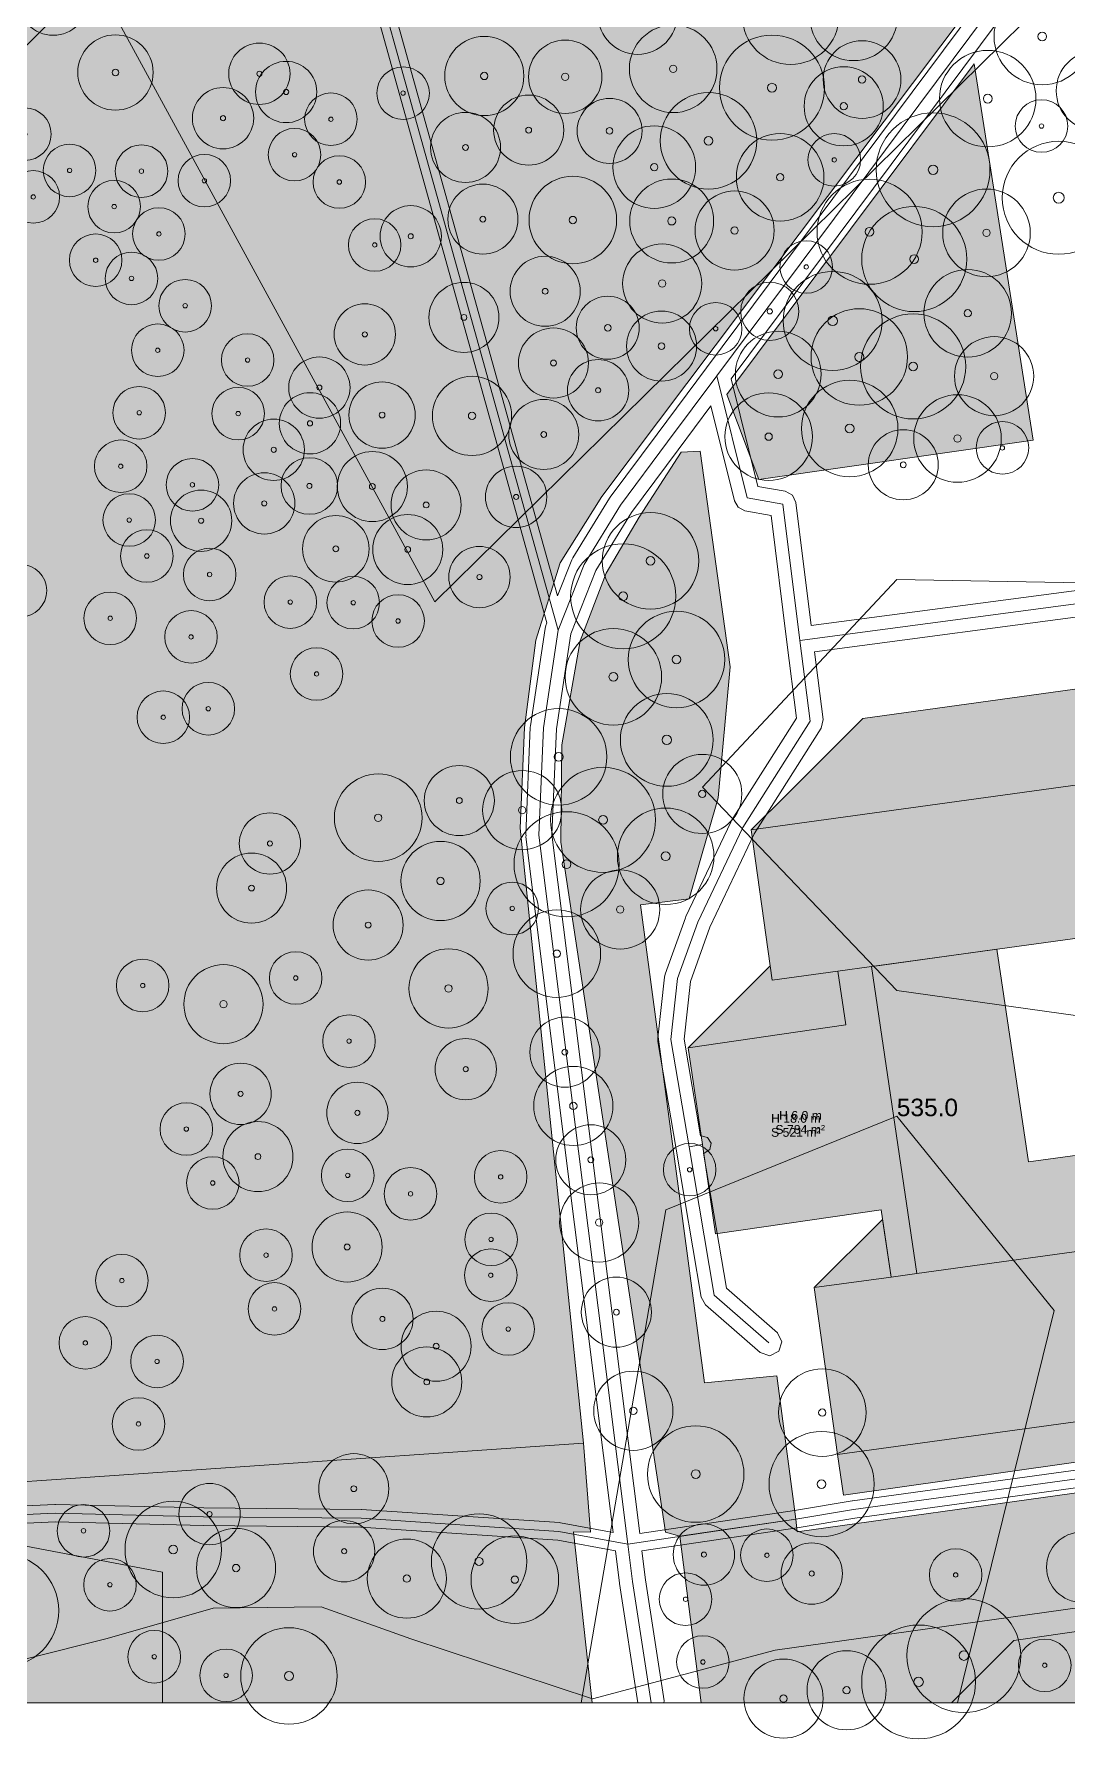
# Model space of a CAD drawing. Header units: metres. Extents: x -4 to 1086, y -7 to 929.
# Drawn here: x 231.2 to 349.2, y -4.1 to 190.6 of the extents above; entities that cross this region are included whole.
import ezdxf

# ---------------------------------------------------------------- set-up
doc = ezdxf.new("R2010")
doc.units = ezdxf.units.M
doc.header["$MEASUREMENT"] = 0
for name, color, linetype, lineweight, true_color in [('TPX_BUILDING_AREAS_TEXT', 7, 'CONTINUOUS', 0, 0x000000), ('TPX_BUILDING_HEIGHTS_TEXT', 7, 'CONTINUOUS', 0, 0x000000), ('TPX_BUILDINGS', 7, 'CONTINUOUS', 0, 0x000000), ('TPX_BUILDINGS_HATCH', 7, 'CONTINUOUS', 0, 0xf0f0f0), ('TPX_BUILDINGS_SHADOWS_HATCH', 7, 'CONTINUOUS', 0, 0x000000), ('TPX_BUILDINGS_SHADOWS_OUTLINES', 7, 'CONTINUOUS', 0, 0x000000), ('TPX_CONTOUR_LINES_5M', 7, 'CONTINUOUS', 0, 0x969696), ('TPX_CONTOUR_LINES_5M_TEXT', 7, 'CONTINUOUS', 0, 0x000000), ('TPX_FRAME_PROJECT', 7, 'CONTINUOUS', 0, 0x000000), ('TPX_ROADS_AXES', 7, 'CONTINUOUS', 0, 0x323232), ('TPX_ROADS_CONTOURS', 7, 'CONTINUOUS', 0, 0x646464), ('TPX_VEGETATION_GREEN_SPACES', 7, 'CONTINUOUS', 0, 0x58ba48), ('TPX_VEGETATION_GREEN_SPACES_HATCH', 7, 'CONTINUOUS', 0, 0x58ba48), ('TPX_VEGETATION_TREES_INDIVIDUAL', 7, 'CONTINUOUS', 0, 0x136734), ('TPX_WATERWAYS', 7, 'CONTINUOUS', 0, 0x7aafdf)]:
    doc.layers.add(name, color=color, linetype=linetype, lineweight=lineweight, true_color=true_color)
doc.styles.add('TPX_TEXTE', font='arial.ttf')

# ---------------------------------------------------------------- blocks, each defined once
blk = doc.blocks.new('TREETR004_CR047')
at = {"layer": 'TPX_VEGETATION_TREES_INDIVIDUAL'}
for radius in [4.72, 0.417]:
    blk.add_circle((0, 0, 0.04), radius, dxfattribs=at)
blk = doc.blocks.new('TREETR003_CR035')
at = {"layer": 'TPX_VEGETATION_TREES_INDIVIDUAL'}
for radius in [3.5, 0.292]:
    blk.add_circle((0, 0, 0.04), radius, dxfattribs=at)
blk = doc.blocks.new('TREETR005_CR054')
at = {"layer": 'TPX_VEGETATION_TREES_INDIVIDUAL'}
for radius in [5.44, 0.458]:
    blk.add_circle((0, 0, 0.04), radius, dxfattribs=at)
blk = doc.blocks.new('TREETR003_CR030')
at = {"layer": 'TPX_VEGETATION_TREES_INDIVIDUAL'}
for radius in [3, 0.25]:
    blk.add_circle((0, 0, 0.04), radius, dxfattribs=at)
blk = doc.blocks.new('TREETR005_CR055')
at = {"layer": 'TPX_VEGETATION_TREES_INDIVIDUAL'}
for radius in [5.51, 0.5]:
    blk.add_circle((0, 0, 0.04), radius, dxfattribs=at)
blk = doc.blocks.new('TREETR004_CR044')
at = {"layer": 'TPX_VEGETATION_TREES_INDIVIDUAL'}
for radius in [4.44, 0.417]:
    blk.add_circle((0, 0, 0.04), radius, dxfattribs=at)
blk = doc.blocks.new('TREETR004_CR043')
at = {"layer": 'TPX_VEGETATION_TREES_INDIVIDUAL'}
for radius in [4.3, 0.375]:
    blk.add_circle((0, 0, 0.04), radius, dxfattribs=at)
blk = doc.blocks.new('TREETR005_CR057')
at = {"layer": 'TPX_VEGETATION_TREES_INDIVIDUAL'}
for radius in [5.65, 0.542]:
    blk.add_circle((0, 0, 0.04), radius, dxfattribs=at)
blk = doc.blocks.new('TREETR003_CR033')
at = {"layer": 'TPX_VEGETATION_TREES_INDIVIDUAL'}
for radius in [3.32, 0.292]:
    blk.add_circle((0, 0, 0.04), radius, dxfattribs=at)
blk = doc.blocks.new('TREETR006_CR065')
at = {"layer": 'TPX_VEGETATION_TREES_INDIVIDUAL'}
for radius in [6.45, 0.625]:
    blk.add_circle((0, 0, 0.04), radius, dxfattribs=at)
blk = doc.blocks.new('TREETR004_CR036')
at = {"layer": 'TPX_VEGETATION_TREES_INDIVIDUAL'}
for radius in [3.6, 0.375]:
    blk.add_circle((0, 0, 0.04), radius, dxfattribs=at)
blk = doc.blocks.new('TREETR003_CR038')
at = {"layer": 'TPX_VEGETATION_TREES_INDIVIDUAL'}
for radius in [3.79, 0.333]:
    blk.add_circle((0, 0, 0.04), radius, dxfattribs=at)
blk = doc.blocks.new('TREETR004_CR037')
at = {"layer": 'TPX_VEGETATION_TREES_INDIVIDUAL'}
for radius in [3.71, 0.375]:
    blk.add_circle((0, 0, 0.04), radius, dxfattribs=at)
blk = doc.blocks.new('TREETR003_CR040')
at = {"layer": 'TPX_VEGETATION_TREES_INDIVIDUAL'}
for radius in [4, 0.333]:
    blk.add_circle((0, 0, 0.04), radius, dxfattribs=at)
blk = doc.blocks.new('TREETR004_CR050')
at = {"layer": 'TPX_VEGETATION_TREES_INDIVIDUAL'}
for radius in [5, 0.417]:
    blk.add_circle((0, 0, 0.04), radius, dxfattribs=at)
blk = doc.blocks.new('TREETR005_CR053')
at = {"layer": 'TPX_VEGETATION_TREES_INDIVIDUAL'}
for radius in [5.3, 0.542]:
    blk.add_circle((0, 0, 0.04), radius, dxfattribs=at)
blk = doc.blocks.new('TREETR004_CR042')
at = {"layer": 'TPX_VEGETATION_TREES_INDIVIDUAL'}
for radius in [4.19, 0.417]:
    blk.add_circle((0, 0, 0.04), radius, dxfattribs=at)
blk = doc.blocks.new('TREETR004_CR040')
at = {"layer": 'TPX_VEGETATION_TREES_INDIVIDUAL'}
for radius in [4, 0.375]:
    blk.add_circle((0, 0, 0.04), radius, dxfattribs=at)
blk = doc.blocks.new('TREETR003_CR032')
at = {"layer": 'TPX_VEGETATION_TREES_INDIVIDUAL'}
for radius in [3.23, 0.292]:
    blk.add_circle((0, 0, 0.04), radius, dxfattribs=at)
blk = doc.blocks.new('TREETR005_CR048')
at = {"layer": 'TPX_VEGETATION_TREES_INDIVIDUAL'}
for radius in [4.79, 0.458]:
    blk.add_circle((0, 0, 0.04), radius, dxfattribs=at)
blk = doc.blocks.new('TREETR004_CR045')
at = {"layer": 'TPX_VEGETATION_TREES_INDIVIDUAL'}
for radius in [4.52, 0.417]:
    blk.add_circle((0, 0, 0.04), radius, dxfattribs=at)
blk = doc.blocks.new('TREETR005_CR060')
at = {"layer": 'TPX_VEGETATION_TREES_INDIVIDUAL'}
for radius in [6, 0.5]:
    blk.add_circle((0, 0, 0.04), radius, dxfattribs=at)
blk = doc.blocks.new('TREETR005_CR049')
at = {"layer": 'TPX_VEGETATION_TREES_INDIVIDUAL'}
for radius in [4.89, 0.5]:
    blk.add_circle((0, 0, 0.04), radius, dxfattribs=at)
blk = doc.blocks.new('TREETR005_CR065')
at = {"layer": 'TPX_VEGETATION_TREES_INDIVIDUAL'}
for radius in [6.5, 0.542]:
    blk.add_circle((0, 0, 0.04), radius, dxfattribs=at)

msp = doc.modelspace()

# ---------------------------------------------------------------- hatches: boundary and pattern name
at = {"layer": 'TPX_BUILDINGS_HATCH'}
h = msp.add_hatch(color=256, dxfattribs=at)
h.paths.add_polyline_path([(375.2, 108.27), (313.06, 99.71), (315.45, 82.53), (322.95, 83.56), (326.8, 84.09), (376.83, 90.99), (377.63, 84.97), (359.6, 82.59), (362.5, 60.9), (380.98, 63.34), (381.96, 55.94), (331.96, 49.05), (329.01, 48.63), (320.25, 47.43), (322.91, 28.36), (376.4, 35.72), (396.05, 38.44), (447.52, 45.52), (444.08, 70.29), (441.78, 86.83), (437.58, 116.86), (428.84, 115.66), (424.34, 115.04), (378.3, 108.69), (373.14, 143.67), (369.1, 143.12), (369.89, 137.76), (351.92, 135.14), (353.28, 125.93), (355.08, 113.76), (373.99, 116.51), (375.2, 108.27)])
h.paths.add_polyline_path([(379.96, 91.42), (428.03, 98.05), (428.98, 91.19), (431.87, 70.55), (432.92, 62.97), (384.58, 56.3), (383.6, 63.64), (386.6, 64.03), (383.68, 85.87), (380.75, 85.48), (379.96, 91.42)], flags=16)
for points in [[(375.2, 108.27), (313.06, 99.71), (315.45, 82.53), (322.95, 83.56), (326.8, 84.09), (376.83, 90.99), (379.96, 91.42), (428.03, 98.05), (428.98, 91.19), (431.87, 70.55), (432.92, 62.97), (384.58, 56.3), (381.96, 55.94), (331.96, 49.05), (329.01, 48.63), (320.25, 47.43), (322.91, 28.36), (376.4, 35.72), (396.05, 38.44), (447.52, 45.52), (444.08, 70.29), (441.78, 86.83), (437.58, 116.86), (428.84, 115.66), (424.34, 115.04), (378.3, 108.69), (375.2, 108.27)], [(323.85, 77.44), (305.86, 74.83), (307.49, 63.77), (308.98, 53.58), (327.89, 56.33), (329.01, 48.63), (331.96, 49.05), (326.8, 84.09), (322.95, 83.56), (323.85, 77.44)], [(323.85, 77.44), (305.86, 74.83), (307.49, 63.77), (308.98, 53.58), (327.89, 56.33), (329.01, 48.63), (331.96, 49.05), (326.8, 84.09), (322.95, 83.56), (323.85, 77.44)]]:
    msp.add_hatch(color=256, dxfattribs=at).paths.add_polyline_path(points)
at = {"layer": 'TPX_BUILDINGS_SHADOWS_HATCH'}
for points in [[(317.3, 103.95), (313.06, 99.71), (375.2, 108.27), (373.99, 116.51), (355.08, 113.76), (354.68, 116.42), (325.79, 112.43), (317.3, 103.95)], [(327.72, 84.22), (326.8, 84.09), (331.96, 49.05), (381.96, 55.94), (380.98, 63.34), (362.5, 60.9), (362.06, 64.17), (344.69, 61.78), (341.11, 86.07), (327.72, 84.22)], [(315.22, 84.18), (305.86, 74.83), (323.85, 77.44), (322.95, 83.56), (315.45, 82.53), (315.22, 84.18)], [(328.05, 55.23), (320.25, 47.43), (329.01, 48.63), (328.05, 55.23)], [(343.02, 7.12), (335.9, 0), (369.39, 0), (417.82, 6.95), (418.85, 0), (433.48, 0), (430.55, 19.68), (343.02, 7.12)]]:
    msp.add_hatch(color=256, dxfattribs=at).paths.add_polyline_path(points)
at = {"layer": 'TPX_VEGETATION_GREEN_SPACES_HATCH'}
h = msp.add_hatch(color=256, dxfattribs=at)
h.paths.add_polyline_path([(33.89, 10.91), (33.34, 3.55), (34.02, 0), (49.48, 0), (50.03, 0.4), (61.23, 7.98), (74.56, 11.59), (91.82, 48.46), (104.25, 65.93), (115.27, 64.79), (115.67, 53.43), (105.24, 37.05), (117.06, 11.13), (120.79, 7.07), (126.58, 5.03), (136.67, 7.75), (149.86, 12.48), (167.92, 20.99), (293.88, 29.68), (286.66, 99.9), (287.17, 111.39), (288.47, 121.36), (291.24, 130.22), (295.99, 137.79), (386.21, 257.79), (392.54, 261.86), (356.25, 287.93), (337.35, 301.35), (318.81, 309.95), (299.24, 314.53), (275.88, 315.77), (263.65, 313.74), (231.38, 308.56), (206.68, 308.84), (189.75, 310.81), (180.38, 307.75), (166.44, 313.86), (159.79, 317.5), (102.89, 174.98), (64.45, 80.17), (55.82, 59.81), (54.46, 54.17), (47.94, 38.05), (40.51, 23.37), (39.78, 21.99), (33.89, 10.91)])
h.paths.add_polyline_path([(119.97, 109.17), (150.84, 166.78), (166.05, 173.79), (168.46, 183.48), (160.33, 193.26), (169.58, 194.2), (176.09, 203.58), (172.06, 212.31), (165.39, 212.12), (153.63, 217.34), (157.01, 222.16), (155.34, 235.47), (162.59, 241.53), (167.79, 249.14), (170.21, 260.1), (178.28, 272.04), (187.93, 286.76), (192.8, 286.21), (210.54, 288.33), (216.56, 273.71), (209.3, 266.12), (215.64, 258.13), (220.43, 248.38), (211.41, 245.91), (209.58, 242.86), (210.83, 237.74), (218.19, 229.76), (227.83, 216.63), (220.39, 218.23), (208.83, 217.58), (203.72, 219.93), (208.41, 227.29), (200.23, 230.95), (187.36, 227.24), (188.84, 220.33), (193.85, 208.01), (189.95, 202.68), (196.83, 198.02), (201.56, 181.62), (205.76, 164.72), (193.1, 156.92), (197.31, 167.87), (192.77, 175.07), (184.82, 177.44), (177.68, 182.36), (171.46, 176.04), (170.86, 166.84), (154.74, 120.07), (130.16, 92.27), (122.46, 83.55), (119.97, 109.17)], flags=16)
for points in [[(338.49, 187.17), (310.28, 149.42), (313.91, 139.7), (345.24, 144.22), (338.49, 187.17)], [(291.44, 109.41), (291.32, 98.31), (303.28, 19.5), (304.9, 19.04), (318.14, 20.99), (315.99, 37.35), (307.71, 36.55), (300.4, 91.13), (305.97, 91.82), (309.27, 103.37), (310.63, 118.31), (307.21, 142.95), (305.05, 142.83), (300.26, 135.43), (296.48, 129.02), (293.52, 121.31), (291.44, 109.41)], [(318.14, 20.99), (304.9, 19.04), (307.32, 0), (369.39, 0), (417.82, 6.95), (425.09, 4.29), (428.6, 4.83), (429.32, 0), (460.71, 0), (457.62, 23.04), (458.31, 27.98), (458.63, 31.23), (458.17, 33.89), (455.65, 38.98), (451.14, 37.26), (381.53, 28.36), (318.29, 19.56), (318.14, 20.99)], [(376.4, 35.72), (322.91, 28.36), (323.57, 23.72), (373.98, 30.9), (375.63, 31.94), (376.65, 33.57), (376.4, 35.72)], [(150.14, 2.43), (147.17, 0), (294.89, 0), (292.75, 19.54), (294.68, 19.49), (293.88, 29.68), (167.92, 20.99), (149.86, 12.48), (150.14, 2.43)]]:
    msp.add_hatch(color=256, dxfattribs=at).paths.add_polyline_path(points)

# ---------------------------------------------------------------- linework, layer by layer
at = {"layer": 'TPX_BUILDINGS', "elevation": 0.04}
for points in [[(375.2, 108.27), (313.06, 99.71), (315.45, 82.53), (322.95, 83.56), (326.8, 84.09), (376.83, 90.99)], [(375.2, 108.27), (313.06, 99.71), (315.45, 82.53), (322.95, 83.56), (326.8, 84.09), (376.83, 90.99)], [(381.96, 55.94), (331.96, 49.05), (329.01, 48.63), (320.25, 47.43), (322.91, 28.36), (376.4, 35.72)], [(381.96, 55.94), (331.96, 49.05), (329.01, 48.63), (320.25, 47.43), (322.91, 28.36), (376.4, 35.72)]]:
    msp.add_lwpolyline(points, dxfattribs=at)
msp.add_lwpolyline([(323.85, 77.44), (305.86, 74.83), (307.49, 63.77), (308.98, 53.58), (327.89, 56.33), (329.01, 48.63), (331.96, 49.05), (326.8, 84.09), (322.95, 83.56)], close=True, dxfattribs=at)
msp.add_lwpolyline([(323.85, 77.44), (305.86, 74.83), (307.49, 63.77), (308.98, 53.58), (327.89, 56.33), (329.01, 48.63), (331.96, 49.05), (326.8, 84.09), (322.95, 83.56)], close=True, dxfattribs=at)
at = {"layer": 'TPX_BUILDINGS_SHADOWS_OUTLINES', "elevation": 0.04}
for points in [[(317.3, 103.95), (313.06, 99.71), (375.2, 108.27), (373.99, 116.51), (355.08, 113.76), (354.68, 116.42), (325.79, 112.43)], [(327.72, 84.22), (326.8, 84.09), (331.96, 49.05), (381.96, 55.94), (380.98, 63.34), (362.5, 60.9), (362.06, 64.17), (344.69, 61.78), (341.11, 86.07)], [(315.22, 84.18), (305.86, 74.83), (323.85, 77.44), (322.95, 83.56), (315.45, 82.53)], [(328.05, 55.23), (320.25, 47.43), (329.01, 48.63)], [(343.02, 7.12), (335.9, 0), (369.39, 0), (417.82, 6.95), (418.85, 0), (433.48, 0), (430.55, 19.68)]]:
    msp.add_lwpolyline(points, close=True, dxfattribs=at)
at = {"layer": 'TPX_CONTOUR_LINES_5M', "elevation": 0.05}
for points in [[(570.36, 433.33), (604.29, 343.67), (595.77, 313.79), (567.03, 302.97), (540.65, 260.84), (514.28, 276.24), (437.57, 283.9), (276.92, 125.76), (239.56, 194.25), (224.17, 208.34), (197.8, 206.92), (181.13, 254.02), (145.05, 275.59), (110.53, 224.13), (171.43, 200.39), (197.8, 168.04), (197.8, 139.28), (171.43, 134.47), (145.05, 158.29), (109.11, 104.6), (107.72, 44.83), (92.31, 30.8), (39.56, 22), (0, 29)], [(329.67, 128.3), (307.5, 104.6), (329.67, 81.38), (356.04, 77.68), (408.79, 18.41), (446.25, 44.83), (455.98, 74.71), (435.16, 89.66), (382.41, 127.33), (329.67, 128.3)], [(336.61, 0), (347.62, 44.83), (329.67, 67.01), (303.29, 56.3), (293.64, 0)], [(245.82, 0), (245.82, 14.94), (197.8, 24.06), (169.18, 14.94), (169.18, 0)]]:
    msp.add_lwpolyline(points, dxfattribs=at)
at = {"layer": 'TPX_FRAME_PROJECT', "elevation": 0}
msp.add_lwpolyline([(0, 0), (1081.31, 0), (1081.31, 926.42), (0, 926.42)], close=True, dxfattribs=at)
at = {"layer": 'TPX_ROADS_AXES', "elevation": 0.03}
for points in [[(288.8, 99.11), (289.32, 111.37), (291, 122.5), (293.97, 130), (298.13, 136.8), (303.5, 144.01), (309.14, 151.56), (338, 190.26), (371.88, 235.68), (387.36, 256.22), (392.54, 261.86)], [(253.13, 258.29), (291, 122.5)], [(309.14, 151.56), (312.59, 137.63), (316.66, 136.89), (318.61, 121.35), (319.77, 112.11), (312.08, 99.96), (306.96, 89.16), (304.64, 82.72), (303.88, 75.78)], [(353.28, 125.93), (318.61, 121.35)], [(301.64, 0), (299.5, 13.86), (298.96, 18.13), (288.8, 99.11)], [(303.88, 75.78), (305.96, 63.51), (308.82, 46.58), (315.06, 41.14)], [(307.49, 63.77), (305.96, 63.51)], [(298.96, 18.13), (318.14, 20.99), (324.74, 22.11), (400.65, 32.54), (457.38, 41.41)], [(133.85, 38.28), (136.35, 32.04), (150.41, 27.4), (158.36, 22.15), (164.47, 16.22), (187.36, 20.33), (196.6, 19.99), (233.59, 21.68), (250.53, 21.27), (268.5, 21.09), (291.08, 19.6), (298.96, 18.13)]]:
    msp.add_lwpolyline(points, dxfattribs=at)
at = {"layer": 'TPX_ROADS_CONTOURS', "elevation": 0.03}
msp.add_lwpolyline([(241.32, 283.47), (249.09, 292.94), (254.78, 298.99), (254.87, 299.11), (257.22, 302.53), (287.01, 305.08), (299.88, 304.24), (314.18, 301.54), (343.24, 287.66), (385.55, 256.32), (370.68, 236.57), (336.8, 191.15), (307.93, 152.46), (302.3, 144.91), (296.93, 137.7), (296.85, 137.59), (292.69, 130.79), (292.57, 130.56), (290.94, 126.43), (254.1, 258.56), (254.04, 258.72), (249.05, 269.42), (247.08, 276.51), (246.88, 276.89)], close=True, dxfattribs=at)
for points in [[(256.06, 244.09), (289.73, 123.35), (289.61, 123.05), (289.52, 122.72), (287.84, 111.6), (287.82, 111.44), (287.3, 99.17), (287.35, 99.05), (287.31, 98.92), (297.29, 19.46), (291.26, 20.59), (291.15, 20.6), (268.57, 22.09), (268.51, 22.09), (250.55, 22.27), (233.61, 22.68), (233.54, 22.68), (196.6, 20.99)], [(353.08, 127.42), (319.91, 123.03), (318.15, 137.08), (317.75, 137.92), (316.93, 138.37), (313.81, 138.93), (310.76, 151.23), (339.21, 189.36), (373.08, 234.78)], [(229.27, 188.3), (233.57, 192.5)], [(400.5, 33.53), (324.61, 23.1), (324.58, 23.09), (317.98, 21.98), (300.32, 19.34), (290.3, 99.17), (290.81, 111.23), (292.46, 122.1), (295.31, 129.33), (299.37, 135.96), (304.7, 143.12), (308.44, 148.13), (311.14, 137.27), (311.57, 136.54), (312.32, 136.15), (315.31, 135.61), (317.12, 121.16), (318.21, 112.46), (310.81, 100.76), (310.72, 100.6), (305.6, 89.8), (305.55, 89.67), (303.23, 83.23), (303.15, 82.88), (302.39, 75.94), (302.4, 75.53), (304.48, 63.26), (307.34, 46.33), (307.83, 45.45), (314.07, 40.01), (315.16, 39.65), (316.19, 40.16), (316.55, 41.24), (316.04, 42.27), (310.21, 47.36), (307.6, 62.77), (307.66, 62.78), (308.31, 63.19), (308.48, 63.94), (308.07, 64.59), (307.32, 64.76), (307.27, 64.75), (305.4, 75.82), (306.11, 82.38), (308.34, 88.58), (313.39, 99.24), (321.03, 111.31), (321.25, 112.3), (320.28, 120.05), (353.48, 124.45)], [(196.65, 18.99), (233.6, 20.68), (250.52, 20.27), (268.47, 20.09), (290.96, 18.61), (297.55, 17.38), (298.01, 13.67), (298.02, 13.63), (300.12, 0), (303.07, 0), (303.12, 0.23), (300.98, 14.07), (300.57, 17.36), (318.29, 20.01), (324.89, 21.12), (400.79, 31.55)]]:
    msp.add_lwpolyline(points, dxfattribs=at)
at = {"layer": 'TPX_VEGETATION_GREEN_SPACES', "elevation": 0}
msp.add_lwpolyline([(167.92, 20.99), (293.88, 29.68), (286.66, 99.9), (287.17, 111.39), (288.47, 121.36), (291.24, 130.22), (295.99, 137.79), (386.21, 257.79), (392.54, 261.86), (356.25, 287.93), (337.35, 301.35), (318.81, 309.95), (299.24, 314.53), (275.88, 315.77), (263.65, 313.74), (231.38, 308.56), (206.68, 308.84)], dxfattribs=at)
for points in [[(338.49, 187.17), (310.28, 149.42), (313.91, 139.7), (345.24, 144.22)], [(291.44, 109.41), (291.32, 98.31), (303.28, 19.5), (304.9, 19.04), (318.14, 20.99), (315.99, 37.35), (307.71, 36.55), (300.4, 91.13), (305.97, 91.82), (309.27, 103.37), (310.63, 118.31), (307.21, 142.95), (305.05, 142.83), (300.26, 135.43), (296.48, 129.02), (293.52, 121.31)], [(318.14, 20.99), (304.9, 19.04), (307.32, 0), (369.39, 0), (417.82, 6.95), (425.09, 4.29), (428.6, 4.83), (429.32, 0), (460.71, 0), (457.62, 23.04), (458.31, 27.98), (458.63, 31.23), (458.17, 33.89), (455.65, 38.98), (451.14, 37.26), (381.53, 28.36), (318.29, 19.56)], [(376.4, 35.72), (322.91, 28.36), (323.57, 23.72), (373.98, 30.9), (375.63, 31.94), (376.65, 33.57)], [(150.14, 2.43), (147.17, 0), (294.89, 0), (292.75, 19.54), (294.68, 19.49), (293.88, 29.68), (167.92, 20.99), (149.86, 12.48)]]:
    msp.add_lwpolyline(points, close=True, dxfattribs=at)
at = {"layer": 'TPX_WATERWAYS', "elevation": 0.01}
msp.add_lwpolyline([(220.99, 2.71), (239.52, 7.38), (251.62, 10.84), (263.95, 10.98), (274.18, 7.31), (294.91, 0.46), (315.78, 6.03), (356.28, 11.71), (377.36, 14.32), (392.53, 15.96), (399.49, 19.73), (411.08, 22.93), (429.56, 22.76), (438.76, 17.3), (441.77, 9.61), (442.7, 0.15), (442.72, 0)], dxfattribs=at)

# ---------------------------------------------------------------- block references
at = {"layer": 'TPX_VEGETATION_TREES_INDIVIDUAL'}
for name, p in [('TREETR003_CR040', (233.35, 194.45, 0.04)), ('TREETR004_CR045', (300.09, 192.79, 0.04)), ('TREETR005_CR055', (317.55, 192.62, 0.04)), ('TREETR004_CR050', (324.74, 192.55, 0.04)), ('TREETR005_CR055', (346.28, 190.3, 0.04)), ('TREETR004_CR050', (304.14, 186.62, 0.04)), ('TREETR004_CR043', (240.46, 186.2, 0.04)), ('TREETR003_CR035', (256.89, 186.05, 0.04)), ('TREETR004_CR045', (282.57, 185.8, 0.04)), ('TREETR004_CR042', (291.81, 185.71, 0.04)), ('TREETR005_CR060', (315.42, 184.46, 0.04)), ('TREETR004_CR044', (325.7, 185.39, 0.04)), ('TREETR003_CR035', (259.95, 183.97, 0.04)), ('TREETR005_CR055', (340.05, 183.21, 0.04)), ('TREETR004_CR045', (352.39, 184.11, 0.04)), ('TREETR003_CR030', (273.3, 183.84, 0.04)), ('TREETR004_CR045', (323.61, 182.34, 0.04)), ('TREETR003_CR035', (252.74, 180.98, 0.04)), ('TREETR003_CR030', (265.06, 180.86, 0.04)), ('TREETR003_CR040', (287.64, 179.62, 0.04)), ('TREETR004_CR037', (296.88, 179.53, 0.04)), ('TREETR005_CR055', (308.17, 178.4, 0.04)), ('TREETR003_CR030', (346.19, 180.08, 0.04)), ('TREETR003_CR030', (230.12, 179.15, 0.04)), ('TREETR003_CR040', (280.43, 177.64, 0.04)), ('TREETR005_CR065', (333.81, 175.09, 0.04)), ('TREETR003_CR030', (260.91, 176.81, 0.04)), ('TREETR004_CR047', (301.98, 175.39, 0.04)), ('TREETR004_CR050', (316.35, 174.23, 0.04)), ('TREETR003_CR030', (322.53, 176.22, 0.04)), ('TREETR003_CR030', (235.22, 175.01, 0.04)), ('TREETR003_CR030', (243.43, 174.93, 0.04)), ('TREETR006_CR065', (348.16, 171.89, 0.04)), ('TREETR003_CR030', (250.61, 173.84, 0.04)), ('TREETR003_CR030', (266.02, 173.69, 0.04)), ('TREETR003_CR030', (231.08, 171.99, 0.04)), ('TREETR003_CR030', (240.31, 170.88, 0.04)), ('TREETR003_CR040', (282.41, 169.45, 0.04)), ('TREETR004_CR050', (292.68, 169.35, 0.04)), ('TREETR005_CR048', (303.97, 169.24, 0.04)), ('TREETR005_CR060', (326.56, 168.01, 0.04)), ('TREETR004_CR045', (311.15, 168.15, 0.04)), ('TREETR004_CR050', (339.91, 167.88, 0.04)), ('TREETR003_CR030', (245.42, 167.76, 0.04)), ('TREETR003_CR030', (270.06, 166.5, 0.04)), ('TREETR003_CR035', (274.17, 167.49, 0.04)), ('TREETR005_CR060', (331.66, 164.89, 0.04)), ('TREETR003_CR030', (238.2, 164.76, 0.04)), ('TREETR003_CR030', (242.29, 162.68, 0.04)), ('TREETR004_CR045', (302.88, 162.1, 0.04)), ('TREETR003_CR030', (319.33, 163.99, 0.04)), ('TREETR003_CR040', (289.52, 161.21, 0.04)), ('TREETR004_CR050', (337.77, 158.7, 0.04)), ('TREETR003_CR030', (248.42, 159.56, 0.04)), ('TREETR003_CR040', (280.25, 158.23, 0.04)), ('TREETR003_CR033', (315.17, 158.92, 0.04)), ('TREETR005_CR057', (322.35, 157.83, 0.04)), ('TREETR003_CR035', (268.93, 156.29, 0.04)), ('TREETR004_CR036', (296.67, 157.05, 0.04)), ('TREETR003_CR030', (308.99, 156.93, 0.04)), ('TREETR004_CR040', (302.81, 154.95, 0.04)), ('TREETR005_CR055', (325.39, 153.71, 0.04)), ('TREETR005_CR060', (331.54, 152.63, 0.04)), ('TREETR003_CR030', (245.29, 154.48, 0.04)), ('TREETR003_CR030', (255.55, 153.36, 0.04)), ('TREETR003_CR040', (290.47, 153.02, 0.04)), ('TREETR005_CR049', (316.13, 151.75, 0.04)), ('TREETR004_CR045', (340.78, 151.52, 0.04)), ('TREETR003_CR035', (263.74, 150.21, 0.04)), ('TREETR003_CR035', (295.57, 149.91, 0.04)), ('TREETR003_CR030', (243.17, 147.34, 0.04)), ('TREETR003_CR030', (254.47, 147.24, 0.04)), ('TREETR003_CR038', (270.9, 147.08, 0.04)), ('TREETR004_CR045', (281.17, 146.98, 0.04)), ('TREETR005_CR055', (324.29, 145.54, 0.04)), ('TREETR003_CR035', (262.67, 146.13, 0.04)), ('TREETR003_CR040', (289.36, 144.86, 0.04)), ('TREETR004_CR050', (315.04, 144.61, 0.04)), ('TREETR004_CR050', (336.6, 144.4, 0.04)), ('TREETR003_CR035', (258.53, 143.11, 0.04)), ('TREETR003_CR030', (341.73, 143.33, 0.04)), ('TREETR003_CR030', (241.06, 141.23, 0.04)), ('TREETR003_CR040', (330.41, 141.4, 0.04)), ('TREETR003_CR032', (262.6, 138.98, 0.04)), ('TREETR003_CR040', (269.79, 138.91, 0.04)), ('TREETR003_CR030', (249.25, 139.11, 0.04)), ('TREETR003_CR035', (257.45, 136.99, 0.04)), ('TREETR003_CR040', (275.93, 136.81, 0.04)), ('TREETR003_CR035', (286.21, 137.73, 0.04)), ('TREETR003_CR035', (250.24, 135.01, 0.04)), ('TREETR003_CR030', (242.03, 135.09, 0.04)), ('TREETR003_CR038', (265.62, 131.8, 0.04)), ('TREETR003_CR040', (273.83, 131.72, 0.04)), ('TREETR005_CR055', (301.55, 130.43, 0.04)), ('TREETR003_CR030', (244.04, 130.98, 0.04)), ('TREETR003_CR030', (251.21, 128.87, 0.04)), ('TREETR003_CR035', (282.02, 128.58, 0.04)), ('TREETR005_CR060', (298.43, 126.38, 0.04)), ('TREETR003_CR030', (229.62, 127.03, 0.04)), ('TREETR003_CR030', (260.42, 125.72, 0.04)), ('TREETR003_CR030', (267.61, 125.65, 0.04)), ('TREETR003_CR030', (239.86, 123.87, 0.04)), ('TREETR003_CR030', (272.73, 123.56, 0.04)), ('TREETR003_CR030', (249.09, 121.74, 0.04)), ('TREETR005_CR055', (304.52, 119.16, 0.04)), ('TREETR005_CR055', (297.31, 117.19, 0.04)), ('TREETR003_CR030', (263.42, 117.51, 0.04)), ('TREETR003_CR030', (245.92, 112.57, 0.04)), ('TREETR003_CR030', (251.06, 113.54, 0.04)), ('TREETR005_CR053', (303.41, 109.98, 0.04)), ('TREETR005_CR055', (291.06, 108.05, 0.04)), ('TREETR004_CR045', (307.46, 103.81, 0.04)), ('TREETR004_CR050', (270.46, 101.09, 0.04)), ('TREETR003_CR040', (279.72, 103.05, 0.04)), ('TREETR004_CR045', (286.9, 101.96, 0.04)), ('TREETR005_CR060', (296.13, 100.85, 0.04)), ('TREETR003_CR035', (258.1, 98.15, 0.04)), ('TREETR005_CR060', (291.97, 95.78, 0.04)), ('TREETR005_CR055', (303.28, 96.69, 0.04)), ('TREETR004_CR045', (277.58, 93.87, 0.04)), ('TREETR003_CR040', (256, 93.06, 0.04)), ('TREETR003_CR030', (285.76, 90.73, 0.04)), ('TREETR004_CR045', (298.09, 90.61, 0.04)), ('TREETR003_CR040', (269.31, 88.84, 0.04)), ('TREETR004_CR050', (290.85, 85.57, 0.04)), ('TREETR003_CR030', (261.04, 82.79, 0.04)), ('TREETR004_CR045', (278.49, 81.6, 0.04)), ('TREETR003_CR030', (243.57, 81.93, 0.04)), ('TREETR004_CR045', (252.79, 79.8, 0.04)), ('TREETR003_CR030', (267.13, 75.58, 0.04)), ('TREETR003_CR040', (291.77, 74.32, 0.04)), ('TREETR003_CR035', (280.45, 72.38, 0.04)), ('TREETR003_CR035', (254.75, 69.56, 0.04)), ('TREETR004_CR045', (292.74, 68.18, 0.04)), ('TREETR003_CR035', (268.08, 67.39, 0.04)), ('TREETR003_CR030', (248.55, 65.54, 0.04)), ('TREETR003_CR040', (256.73, 62.39, 0.04)), ('TREETR003_CR040', (294.73, 62.03, 0.04)), ('TREETR003_CR030', (251.57, 59.38, 0.04)), ('TREETR003_CR030', (266.98, 60.25, 0.04)), ('TREETR003_CR030', (284.44, 60.08, 0.04)), ('TREETR003_CR030', (306.02, 60.9, 0.04)), ('TREETR003_CR030', (274.15, 58.14, 0.04)), ('TREETR004_CR045', (295.69, 54.87, 0.04)), ('TREETR003_CR040', (266.91, 52.07, 0.04)), ('TREETR003_CR030', (283.35, 52.94, 0.04)), ('TREETR003_CR030', (257.65, 51.14, 0.04)), ('TREETR003_CR030', (241.19, 48.23, 0.04)), ('TREETR003_CR030', (283.31, 48.85, 0.04)), ('TREETR003_CR030', (258.62, 45, 0.04)), ('TREETR003_CR035', (270.94, 43.86, 0.04)), ('TREETR003_CR040', (297.65, 44.63, 0.04)), ('TREETR003_CR030', (285.3, 42.7, 0.04)), ('TREETR003_CR030', (237.02, 41.12, 0.04)), ('TREETR003_CR040', (277.07, 40.74, 0.04)), ('TREETR003_CR030', (245.21, 39, 0.04)), ('TREETR003_CR040', (276, 36.66, 0.04)), ('TREETR004_CR045', (299.59, 33.37, 0.04)), ('TREETR004_CR050', (321.16, 33.16, 0.04)), ('TREETR003_CR030', (243.09, 31.86, 0.04)), ('TREETR005_CR055', (306.71, 26.14, 0.04)), ('TREETR005_CR060', (321.08, 24.99, 0.04)), ('TREETR003_CR040', (267.67, 24.47, 0.04)), ('TREETR003_CR035', (251.21, 21.57, 0.04)), ('TREETR003_CR030', (236.81, 19.66, 0.04)), ('TREETR005_CR055', (247.06, 17.52, 0.04)), ('TREETR005_CR054', (281.97, 16.16, 0.04)), ('TREETR004_CR045', (254.23, 15.41, 0.04)), ('TREETR003_CR035', (266.57, 17.33, 0.04)), ('TREETR003_CR035', (307.65, 16.94, 0.04)), ('TREETR003_CR030', (314.84, 16.87, 0.04)), ('TREETR003_CR040', (350.77, 15.5, 0.04)), ('TREETR004_CR045', (273.73, 14.2, 0.04)), ('TREETR004_CR050', (286.06, 14.08, 0.04)), ('TREETR003_CR035', (319.96, 14.78, 0.04)), ('TREETR003_CR030', (336.39, 14.62, 0.04)), ('TREETR005_CR065', (227.48, 10.55, 0.04)), ('TREETR003_CR030', (239.83, 13.5, 0.04)), ('TREETR003_CR030', (305.55, 11.85, 0.04)), ('TREETR005_CR065', (337.33, 5.41, 0.04)), ('TREETR003_CR030', (244.89, 5.28, 0.04)), ('TREETR005_CR055', (260.27, 3.08, 0.04)), ('TREETR005_CR065', (332.16, 2.4, 0.04)), ('TREETR003_CR030', (253.09, 3.15, 0.04)), ('TREETR003_CR030', (307.53, 4.68, 0.04)), ('TREETR004_CR045', (323.94, 1.45, 0.04)), ('TREETR003_CR030', (346.56, 4.3, 0.04)), ('TREETR004_CR045', (316.74, 0.5, 0.04))]:
    msp.add_blockref(name, p, dxfattribs=at)

# ---------------------------------------------------------------- texts
at = {"layer": 'TPX_BUILDING_AREAS_TEXT', "style": 'TPX_TEXTE'}
for s, p in [('S 521 m²', (315.31, 64.66, 0.05)), ('S 784 m²', (315.81, 65, 0.05))]:
    msp.add_text(s, height=1, dxfattribs=at).set_placement(p)
at = {"layer": 'TPX_BUILDING_HEIGHTS_TEXT', "style": 'TPX_TEXTE'}
for s, p in [('H 18.0 m', (315.31, 66.26, 0.05)), ('H 6.0 m', (316.23, 66.6, 0.05))]:
    msp.add_text(s, height=1, dxfattribs=at).set_placement(p)
at = {"layer": 'TPX_CONTOUR_LINES_5M_TEXT', "style": 'TPX_TEXTE'}
msp.add_text('535.0', height=2, dxfattribs=at).set_placement((329.67, 67.01, 0.05))

doc.saveas('drawing.dxf')
